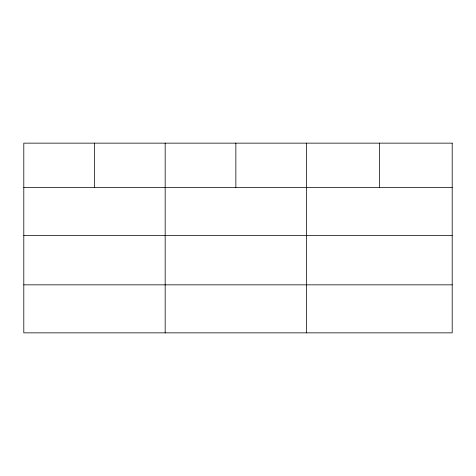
<?xml version="1.0" encoding="UTF-8"?>
<svg xmlns="http://www.w3.org/2000/svg" width="476" height="476" viewBox="0 0 476 476"><rect width="100%" height="100%" fill="white"/><g stroke="black" fill="none" stroke-linecap="round" stroke-linejoin="round"><path stroke-width="0.71" d="M23.8 187.36L452.2 187.36M23.8 235.37L452.2 235.37M23.8 284.838L452.2 284.838M379.372 143.145L379.372 187.36M306.544 143.145L306.544 332.855M235.858 143.145L235.858 187.36M165.172 143.145L165.172 332.855M94.486 143.145L94.486 187.36M452.2 143.145L23.8 143.145L23.8 332.855L452.2 332.855L452.2 143.145"/></g></svg>
